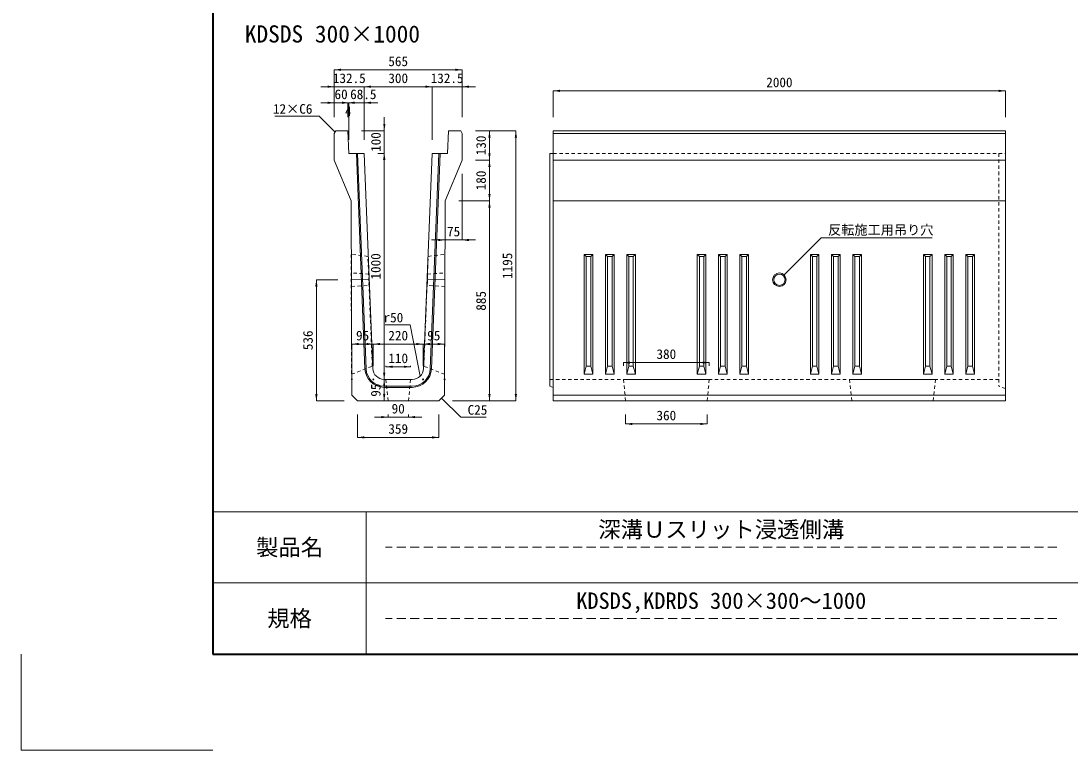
# Model space of a CAD drawing. Units: millimetres at full size; some dimension numbers follow another scale. Extents: x -5540 to 13511, y -4102 to 22994.
# Drawn here: x 4603 to 9246, y 10396 to 13620 of the extents above; entities that cross this region are included whole.
import ezdxf
from ezdxf.enums import TextEntityAlignment as Align

# ---------------------------------------------------------------- set-up
doc = ezdxf.new("R2010")
doc.units = ezdxf.units.MM
doc.header["$LTSCALE"] = 40
doc.linetypes.add('USER1', pattern=[0.675, 0.375, -0.3])
doc.linetypes.add('USER2', pattern=[1.5, 1, -0.5])
for name, color, linetype, lineweight in [('(0-0)', 4, 'Continuous', 5), ('0_2', 7, 'Continuous', 13), ('Defpoints_3', 7, 'Continuous', 13), ('図枠', 7, 'Continuous', 5), ('寸法線', 7, 'Continuous', 13), ('引出線', 4, 'Continuous', 13), ('本体', 2, 'Continuous', 13), ('補助線', 8, 'Continuous', 13), ('開孔(スリット)', 30, 'Continuous', 9), ('開孔部', 30, 'USER1', 9)]:
    doc.layers.add(name, color=color, linetype=linetype, lineweight=lineweight)
doc.styles.add('ＭＳ ゴシック', font='')
doc.styles.get('ＭＳ ゴシック').set_extended_font_data('MS Gothic')

# ---------------------------------------------------------------- blocks, each defined once
blk = doc.blocks.new('filled_arrow')
at = {"color": 0, "linetype": 'Continuous', "lineweight": -2}
blk.add_solid([(7.5, 1.25), (0, 0), (7.5, -1.25)], dxfattribs=at)

msp = doc.modelspace()

# ---------------------------------------------------------------- linework, layer by layer
at = {"layer": '(0-0)'}
for p, q in [((6124.05, 12081.27), (6085.92, 13034.67)), ((6129.05, 12081.47), (6090.92, 13034.67)), ((6412.84, 12081.47), (6450.97, 13034.67)), ((6417.84, 12081.27), (6455.97, 13034.67)), ((6332.91, 12004.67), (6208.99, 12004.67)), ((6208.99, 11999.67), (6332.91, 11999.67))]:
    msp.add_line(p, q, dxfattribs=at)
for centre, radius, start, end in [((6208.99, 12084.67), 85, 182.29053, 270), ((6208.99, 12084.67), 80, 182.29047, 270), ((6332.91, 12084.67), 80, 270, 357.70952), ((6332.91, 12084.67), 85, 270, 357.70946)]:
    msp.add_arc(centre, radius, start, end, dxfattribs=at)
at = {"layer": 'Defpoints_3'}
for p in [(4602.84, 10819.83), (5451.24, 10395.63)]:
    msp.add_line(p, (4602.84, 10395.63), dxfattribs=at)
at = {"layer": '図枠', "lineweight": 40}
for p, q in [((5451.24, 22570.17), (5451.24, 10819.83)), ((5451.24, 10819.83), (13086.84, 10819.83))]:
    msp.add_line(p, q, dxfattribs=at)
at = {"layer": '図枠', "lineweight": 13}
for p, q in [((13086.84, 11449.77), (5451.24, 11449.77)), ((6129.96, 10819.83), (6129.96, 11449.77)), ((11177.94, 11134.8), (5451.24, 11134.8))]:
    msp.add_line(p, q, dxfattribs=at)
at = {"layer": '図枠', "linetype": 'USER2', "lineweight": 9}
for p, q in [((9184.2, 11292.29), (6214.8, 11292.29)), ((9184.2, 10977.32), (6214.8, 10977.32))]:
    msp.add_line(p, q, dxfattribs=at)
at = {"layer": '寸法線'}
for p, q in [((5988.45, 13404.28), (6553.45, 13404.28)), ((5988.45, 13194.67), (5988.45, 13404.28)), ((6553.45, 13194.67), (6553.45, 13404.28)), ((5928.45, 13329.41), (6180.95, 13329.41)), ((5988.45, 13194.67), (5988.45, 13329.41)), ((6120.95, 13329.41), (6420.95, 13329.41)), ((6120.95, 13094.67), (6120.95, 13329.41)), ((6120.95, 13094.67), (6120.95, 13329.41)), ((6360.95, 13329.41), (6613.45, 13329.41)), ((6420.95, 13094.67), (6420.95, 13329.41)), ((6420.95, 13094.67), (6420.95, 13329.41)), ((6553.45, 13194.67), (6553.45, 13329.41)), ((6956.7, 13311.08), (8956.7, 13311.08)), ((6956.7, 13194.67), (6956.7, 13311.08)), ((8956.7, 13194.67), (8956.7, 13311.08)), ((5928.45, 13258.38), (6108.45, 13258.38)), ((5988.45, 13194.67), (5988.45, 13258.38)), ((5992.45, 13258.38), (6180.95, 13258.38)), ((6018.45, 13258.38), (6082.45, 13258.38)), ((6048.45, 13194.67), (6048.45, 13258.38)), ((6048.45, 13194.67), (6048.45, 13258.38)), ((6052.45, 13094.67), (6052.45, 13258.38)), ((6052.45, 13094.67), (6052.45, 13258.38)), ((6120.95, 13094.67), (6120.95, 13258.38)), ((6209.6, 12974.67), (6209.6, 13194.67)), ((6108.45, 13134.67), (6209.6, 13134.67)), ((6613.45, 13134.67), (6674.58, 13134.67)), ((6613.45, 13134.67), (6791.26, 13134.67)), ((6674.58, 13004.67), (6674.58, 13134.67)), ((6791.26, 11939.67), (6791.26, 13134.67)), ((6180.95, 13034.67), (6208.99, 13034.67)), ((6180.95, 13034.67), (6209.6, 13034.67)), ((6208.99, 12034.67), (6208.99, 13034.67)), ((6613.45, 13004.67), (6674.58, 13004.67)), ((6613.45, 13004.67), (6674.58, 13004.67)), ((6674.58, 12824.67), (6674.58, 13004.67)), ((6553.45, 12944.67), (6553.45, 12651.35)), ((6538.45, 12824.67), (6674.58, 12824.67)), ((6538.45, 12824.67), (6674.58, 12824.67)), ((6674.58, 11939.67), (6674.58, 12824.67)), ((6478.45, 12764.67), (6478.45, 12651.35)), ((6418.45, 12651.35), (6613.45, 12651.35)), ((5909.11, 11939.67), (5909.11, 12475.67)), ((6004.55, 12475.67), (5909.11, 12475.67)), ((6065.95, 12191.13), (6160.95, 12191.13)), ((6065.95, 12094.67), (6065.95, 12191.13)), ((6160.95, 12094.67), (6160.95, 12191.13)), ((6160.95, 12191.13), (6380.95, 12191.13)), ((6160.95, 12094.67), (6160.95, 12191.13)), ((6380.95, 12094.67), (6380.95, 12191.13)), ((6380.95, 12191.13), (6475.95, 12191.13)), ((6380.95, 12094.67), (6380.95, 12191.13)), ((6475.95, 12094.66), (6475.95, 12191.13)), ((6215.95, 12090.75), (6215.95, 12094.67)), ((6215.95, 12090.75), (6325.95, 12090.75)), ((6325.95, 12090.75), (6325.95, 12094.67)), ((7266.7, 12109.12), (7646.7, 12109.12)), ((7266.7, 12094.67), (7266.7, 12109.12)), ((7646.7, 12094.67), (7646.7, 12109.12)), ((6208.99, 11939.67), (6208.99, 12034.67)), ((6208.99, 12034.67), (6268.99, 12034.67)), ((6208.99, 12034.67), (6268.99, 12034.67)), ((6031.45, 11939.67), (5909.11, 11939.67)), ((6208.99, 11939.67), (6244.79, 11939.67)), ((6510.45, 11939.67), (6674.58, 11939.67)), ((6510.45, 11939.67), (6791.26, 11939.67)), ((6091.45, 11879.67), (6091.45, 11778.26)), ((6165.95, 11868.01), (6375.95, 11868.01)), ((6225.95, 11879.67), (6225.95, 11868.01)), ((6315.95, 11879.67), (6315.95, 11868.01)), ((6450.45, 11879.67), (6450.45, 11778.26)), ((7276.7, 11879.67), (7276.7, 11837.82)), ((7636.7, 11879.67), (7636.7, 11837.82)), ((7276.7, 11837.82), (7636.7, 11837.82)), ((6091.45, 11778.26), (6450.45, 11778.26))]:
    msp.add_line(p, q, dxfattribs=at)
at = {"layer": '引出線'}
for points in [[(5991.45, 13128.67), (5921.52, 13198.6), (5725, 13198.6)], [(7977.91, 12496.88), (8141.89, 12660.86), (8632.85, 12660.86)], [(6367.55, 12048.62), (6323.28, 12275.75), (6214.01, 12275.75)], [(6463.09, 11952.31), (6547.98, 11867.41), (6659.99, 11867.41)]]:
    msp.add_lwpolyline(points, dxfattribs=at)
at = {"layer": '本体'}
for p, q in [((5988.45, 13122.67), (5994.45, 13134.67)), ((5988.45, 13122.67), (5988.45, 13004.67)), ((5994.45, 13134.67), (6048.45, 13134.67)), ((6048.45, 13134.67), (6052.45, 13034.67)), ((6493.45, 13134.67), (6489.45, 13034.67)), ((6547.45, 13134.67), (6493.45, 13134.67)), ((6553.45, 13122.67), (6547.45, 13134.67)), ((6553.45, 13122.67), (6553.45, 13004.67)), ((6956.7, 13134.67), (6956.7, 11939.67)), ((6956.7, 13134.67), (8956.7, 13134.67)), ((8956.7, 13134.67), (8956.7, 11939.67)), ((5988.45, 13004.67), (6063.45, 12824.67)), ((6052.45, 13034.67), (6120.95, 13034.67)), ((6159.03, 12082.67), (6120.95, 13034.67)), ((6382.87, 12082.67), (6420.95, 13034.67)), ((6489.45, 13034.67), (6420.95, 13034.67)), ((6553.45, 13004.67), (6478.45, 12824.67)), ((6066.17, 11964.95), (6063.45, 12824.67)), ((6475.73, 11964.95), (6478.45, 12824.67)), ((6332.91, 12034.67), (6208.99, 12034.67)), ((6091.45, 11939.67), (6066.17, 11964.95)), ((6091.45, 11939.67), (6450.45, 11939.67)), ((6450.45, 11939.67), (6475.73, 11964.95)), ((6956.7, 11939.67), (8956.7, 11939.67))]:
    msp.add_line(p, q, dxfattribs=at)
at = {"layer": '本体', "lineweight": 9}
for p, q in [((6956.7, 13122.67), (8956.7, 13122.67)), ((6941.7, 13034.67), (6941.7, 12004.67)), ((6941.7, 13034.67), (6956.7, 13034.67)), ((6956.7, 13004.67), (8956.7, 13004.67)), ((6956.7, 12824.67), (8956.71, 12824.67)), ((6941.7, 12004.67), (6956.7, 11999.67)), ((6956.7, 11964.95), (8956.7, 11964.95))]:
    msp.add_line(p, q, dxfattribs=at)
at = {"layer": '本体', "linetype": 'USER1', "lineweight": 9}
for p, q in [((6956.7, 13034.67), (8926.7, 13034.67)), ((8926.7, 13034.67), (8956.7, 13034.67)), ((8926.7, 13034.67), (8926.7, 12004.67)), ((6141.8, 12500.92), (6064.46, 12505.67)), ((6141.8, 12500.92), (6141.96, 12450.92)), ((6400.1, 12500.92), (6399.94, 12450.92)), ((6400.1, 12500.92), (6477.44, 12505.67)), ((6064.65, 12445.67), (6141.96, 12450.92)), ((6477.25, 12445.67), (6399.94, 12450.92)), ((6941.7, 12034.67), (8926.7, 12034.67)), ((8956.7, 11994.67), (8926.7, 12004.67))]:
    msp.add_line(p, q, dxfattribs=at)
at = {"layer": '本体', "lineweight": 9}
for radius in [30, 25]:
    msp.add_circle((7956.65, 12475.67), radius, dxfattribs=at)
at = {"layer": '本体'}
for centre, start, end in [((6208.99, 12084.67), 182.28986, 270), ((6332.91, 12084.67), 270, 357.70932)]:
    msp.add_arc(centre, 50, start, end, dxfattribs=at)
at = {"layer": '補助線'}
for p, q in [((6064.46, 12505.67), (6064.65, 12445.67)), ((6142.3, 12500.92), (6141.8, 12500.92)), ((6399.6, 12500.92), (6400.1, 12500.92)), ((6477.44, 12505.67), (6477.25, 12445.67)), ((6141.87, 12475.92), (6064.55, 12475.67)), ((6144.3, 12450.92), (6141.96, 12450.92)), ((6397.6, 12450.92), (6399.94, 12450.92)), ((6400.02, 12475.92), (6477.34, 12475.67))]:
    msp.add_line(p, q, dxfattribs=at)
for centre in [(6065.95, 12034.67), (6160.95, 12034.67), (6380.95, 12034.67), (6475.95, 12034.66)]:
    msp.add_circle(centre, 2, dxfattribs=at)
at = {"layer": '開孔(スリット)'}
for p, q in [((7093.7, 12587.67), (7131.7, 12587.67)), ((7093.7, 12057.67), (7093.7, 12587.67)), ((7131.7, 12587.67), (7131.7, 12057.67)), ((7187.7, 12587.67), (7225.7, 12587.67)), ((7187.7, 12057.67), (7187.7, 12587.67)), ((7225.7, 12587.67), (7225.7, 12057.67)), ((7281.7, 12587.67), (7319.7, 12587.67)), ((7281.7, 12057.67), (7281.7, 12587.67)), ((7319.7, 12587.67), (7319.7, 12057.67)), ((7593.7, 12587.67), (7631.7, 12587.67)), ((7593.7, 12057.67), (7593.7, 12587.67)), ((7631.7, 12587.67), (7631.7, 12057.67)), ((7687.7, 12587.67), (7725.7, 12587.67)), ((7687.7, 12057.67), (7687.7, 12587.67)), ((7725.7, 12587.67), (7725.7, 12057.67)), ((7781.7, 12587.67), (7819.7, 12587.67)), ((7781.7, 12057.67), (7781.7, 12587.67)), ((7819.7, 12587.67), (7819.7, 12057.67)), ((8093.7, 12587.67), (8131.7, 12587.67)), ((8093.7, 12057.67), (8093.7, 12587.67)), ((8131.7, 12587.67), (8131.7, 12057.67)), ((8187.7, 12587.67), (8225.7, 12587.67)), ((8187.7, 12057.67), (8187.7, 12587.67)), ((8225.7, 12587.67), (8225.7, 12057.67)), ((8281.7, 12587.67), (8319.7, 12587.67)), ((8281.7, 12057.67), (8281.7, 12587.67)), ((8319.7, 12587.67), (8319.7, 12057.67)), ((8593.7, 12587.67), (8631.7, 12587.67)), ((8593.7, 12057.67), (8593.7, 12587.67)), ((8631.7, 12587.67), (8631.7, 12057.67)), ((8687.7, 12587.67), (8725.7, 12587.67)), ((8687.7, 12057.67), (8687.7, 12587.67)), ((8725.7, 12587.67), (8725.7, 12057.67)), ((8781.7, 12587.67), (8819.7, 12587.67)), ((8781.7, 12057.67), (8781.7, 12587.67)), ((8819.7, 12587.67), (8819.7, 12057.67)), ((7102.7, 12578.91), (7122.7, 12578.91)), ((7196.7, 12578.91), (7216.7, 12578.91)), ((7290.7, 12578.91), (7310.7, 12578.91)), ((7602.7, 12578.91), (7622.7, 12578.91)), ((7696.7, 12578.91), (7716.7, 12578.91)), ((7790.7, 12578.91), (7810.7, 12578.91)), ((8102.7, 12578.91), (8122.7, 12578.91)), ((8196.7, 12578.91), (8216.7, 12578.91)), ((8290.7, 12578.91), (8310.7, 12578.91)), ((8602.7, 12578.91), (8622.7, 12578.91)), ((8696.7, 12578.91), (8716.7, 12578.91)), ((8790.7, 12578.91), (8810.7, 12578.91)), ((7093.67, 12057.67), (7102.7, 12092.97)), ((7122.7, 12092.97), (7102.7, 12092.97)), ((7122.7, 12092.97), (7131.7, 12057.67)), ((7187.67, 12057.67), (7196.7, 12092.97)), ((7216.7, 12092.97), (7196.7, 12092.97)), ((7216.7, 12092.97), (7225.7, 12057.67)), ((7281.67, 12057.67), (7290.7, 12092.97)), ((7310.7, 12092.97), (7290.7, 12092.97)), ((7310.7, 12092.97), (7319.7, 12057.67)), ((7593.67, 12057.67), (7602.7, 12092.97)), ((7622.7, 12092.97), (7602.7, 12092.97)), ((7622.7, 12092.97), (7631.7, 12057.67)), ((7687.67, 12057.67), (7696.7, 12092.97)), ((7716.7, 12092.97), (7696.7, 12092.97)), ((7716.7, 12092.97), (7725.7, 12057.67)), ((7781.67, 12057.67), (7790.7, 12092.97)), ((7810.7, 12092.97), (7790.7, 12092.97)), ((7810.7, 12092.97), (7819.7, 12057.67)), ((8093.67, 12057.67), (8102.7, 12092.97)), ((8122.7, 12092.97), (8102.7, 12092.97)), ((8122.7, 12092.97), (8131.7, 12057.67)), ((8187.67, 12057.67), (8196.7, 12092.97)), ((8216.7, 12092.97), (8196.7, 12092.97)), ((8216.7, 12092.97), (8225.7, 12057.67)), ((8281.67, 12057.67), (8290.7, 12092.97)), ((8310.7, 12092.97), (8290.7, 12092.97)), ((8310.7, 12092.97), (8319.7, 12057.67)), ((8593.67, 12057.67), (8602.7, 12092.97)), ((8622.7, 12092.97), (8602.7, 12092.97)), ((8622.7, 12092.97), (8631.7, 12057.67)), ((8687.67, 12057.67), (8696.7, 12092.97)), ((8716.7, 12092.97), (8696.7, 12092.97)), ((8716.7, 12092.97), (8725.7, 12057.67)), ((8781.67, 12057.67), (8790.7, 12092.97)), ((8810.7, 12092.97), (8790.7, 12092.97)), ((8810.7, 12092.97), (8819.7, 12057.67)), ((7131.7, 12057.67), (7093.67, 12057.67)), ((7225.7, 12057.67), (7187.67, 12057.67)), ((7319.7, 12057.67), (7281.67, 12057.67)), ((7631.7, 12057.67), (7593.67, 12057.67)), ((7725.7, 12057.67), (7687.67, 12057.67)), ((7819.7, 12057.67), (7781.67, 12057.67)), ((8131.7, 12057.67), (8093.67, 12057.67)), ((8225.7, 12057.67), (8187.67, 12057.67)), ((8319.7, 12057.67), (8281.67, 12057.67)), ((8631.7, 12057.67), (8593.67, 12057.67)), ((8725.7, 12057.67), (8687.67, 12057.67)), ((8819.7, 12057.67), (8781.67, 12057.67))]:
    msp.add_line(p, q, dxfattribs=at)
at = {"layer": '開孔(スリット)', "linetype": 'USER1'}
for points in [[(6156.31, 12092.96), (6136.77, 12578.9), (6062.88, 12587.67), (6064.57, 12057.67)], [(6384.28, 12092.97), (6403.81, 12578.91), (6477.7, 12587.67), (6476.02, 12057.67)]]:
    msp.add_lwpolyline(points, close=True, dxfattribs=at)
at = {"layer": '開孔(スリット)'}
for points in [[(7093.7, 12587.67), (7102.7, 12578.91), (7102.7, 12092.97)], [(7122.7, 12092.97), (7122.7, 12578.91), (7131.7, 12587.67)], [(7187.7, 12587.67), (7196.7, 12578.91), (7196.7, 12092.97)], [(7216.7, 12092.97), (7216.7, 12578.91), (7225.7, 12587.67)], [(7281.7, 12587.67), (7290.7, 12578.91), (7290.7, 12092.97)], [(7310.7, 12092.97), (7310.7, 12578.91), (7319.7, 12587.67)], [(7593.7, 12587.67), (7602.7, 12578.91), (7602.7, 12092.97)], [(7622.7, 12092.97), (7622.7, 12578.91), (7631.7, 12587.67)], [(7687.7, 12587.67), (7696.7, 12578.91), (7696.7, 12092.97)], [(7716.7, 12092.97), (7716.7, 12578.91), (7725.7, 12587.67)], [(7781.7, 12587.67), (7790.7, 12578.91), (7790.7, 12092.97)], [(7810.7, 12092.97), (7810.7, 12578.91), (7819.7, 12587.67)], [(8093.7, 12587.67), (8102.7, 12578.91), (8102.7, 12092.97)], [(8122.7, 12092.97), (8122.7, 12578.91), (8131.7, 12587.67)], [(8187.7, 12587.67), (8196.7, 12578.91), (8196.7, 12092.97)], [(8216.7, 12092.97), (8216.7, 12578.91), (8225.7, 12587.67)], [(8281.7, 12587.67), (8290.7, 12578.91), (8290.7, 12092.97)], [(8310.7, 12092.97), (8310.7, 12578.91), (8319.7, 12587.67)], [(8593.7, 12587.67), (8602.7, 12578.91), (8602.7, 12092.97)], [(8622.7, 12092.97), (8622.7, 12578.91), (8631.7, 12587.67)], [(8687.7, 12587.67), (8696.7, 12578.91), (8696.7, 12092.97)], [(8716.7, 12092.97), (8716.7, 12578.91), (8725.7, 12587.67)], [(8781.7, 12587.67), (8790.7, 12578.91), (8790.7, 12092.97)], [(8810.7, 12092.97), (8810.7, 12578.91), (8819.7, 12587.67)]]:
    msp.add_lwpolyline(points, dxfattribs=at)
at = {"layer": '開孔部'}
for points in [[(6315.95, 11939.67), (6325.95, 12034.67), (6215.95, 12034.67), (6225.95, 11939.67)], [(7646.7, 12034.67), (7266.7, 12034.67), (7276.7, 11939.67), (7636.7, 11939.67)], [(8646.7, 12034.67), (8266.7, 12034.67), (8276.7, 11939.67), (8636.7, 11939.67)]]:
    msp.add_lwpolyline(points, close=True, dxfattribs=at)

# ---------------------------------------------------------------- block references
at = {"layer": '寸法線', "xscale": 4, "yscale": 4}
for p in [(5988.45, 13404.28), (6120.95, 13329.41), (6120.95, 13329.41), (6553.45, 13329.41), (6956.7, 13311.08), (6048.45, 13258.38), (6120.95, 13258.38), (6553.45, 12651.35), (6065.95, 12191.13), (6160.95, 12191.13), (6380.95, 12191.13), (6215.95, 12090.75), (7266.7, 12109.12), (6315.95, 11868.01), (7276.7, 11837.82), (6091.45, 11778.26)]:
    msp.add_blockref('filled_arrow', p, dxfattribs=at)
for p, rotation in [((6553.45, 13404.28), 180), ((5988.45, 13329.41), 180), ((6420.95, 13329.41), 180), ((6420.95, 13329.41), 180), ((8956.7, 13311.08), 180), ((5988.45, 13258.38), 180), ((6052.45, 13258.38), 180), ((6209.6, 13134.67), 90), ((6674.58, 13134.67), 270), ((6791.26, 13134.67), 270), ((6208.99, 13034.67), 270), ((6209.6, 13034.67), 270), ((6674.58, 13004.67), 90), ((6674.58, 13004.67), 270), ((6674.58, 12824.67), 90), ((6674.58, 12824.67), 270), ((6478.45, 12651.35), 180), ((5909.11, 12475.67), 270), ((6160.95, 12191.13), 180), ((6380.95, 12191.13), 180), ((6475.95, 12191.13), 180), ((6325.95, 12090.75), 180), ((7646.7, 12109.12), 180), ((6208.99, 12034.67), 90), ((6208.99, 12034.67), 270), ((5909.11, 11939.67), 90), ((6208.99, 11939.67), 90), ((6674.58, 11939.67), 90), ((6791.26, 11939.67), 90), ((6225.95, 11868.01), 180), ((7636.7, 11837.82), 180), ((6450.45, 11778.26), 180)]:
    msp.add_blockref('filled_arrow', p, dxfattribs=dict(at, rotation=rotation))
at = {"layer": '引出線', "xscale": 0.133, "yscale": 0.133}
for p, rotation in [((5991.45, 13128.67), 135), ((7977.91, 12496.88), 45), ((6367.55, 12048.62), 101), ((6463.09, 11952.31), 315)]:
    msp.add_blockref('filled_arrow', p, dxfattribs=dict(at, rotation=rotation))

# ---------------------------------------------------------------- texts
at = {"layer": '0_2', "style": 'ＭＳ ゴシック'}
msp.add_text('KDSDS 300×1000', height=75.95, dxfattribs=at).set_placement((5592.42, 13501.92), align=Align.BOTTOM_LEFT)
at = {"layer": '図枠', "style": 'ＭＳ ゴシック'}
for s, p in [('深溝Ｕスリット浸透側溝', (7699.5, 11371.03)), ('製品名', (5790.6, 11292.29)), ('KDSDS,KDRDS 300×300～1000', (7699.5, 11056.06)), ('規格', (5790.6, 10977.32))]:
    msp.add_text(s, height=72.49, dxfattribs=at).set_placement(p, align=Align.MIDDLE_CENTER)
at = {"layer": '寸法線', "style": 'ＭＳ ゴシック'}
for s, p in [('565', (6270.95, 13441.78)), ('132.5', (6054.7, 13366.91)), ('300', (6270.95, 13366.91)), ('132.5', (6487.2, 13366.91)), ('2000', (7956.7, 13348.58)), ('60', (6018.45, 13295.88)), ('68.5', (6116.61, 13295.88)), ('4', (6050.45, 13220.88)), ('75', (6515.95, 12688.85)), ('95', (6113.45, 12228.63)), ('220', (6270.95, 12228.63)), ('95', (6428.45, 12228.63)), ('380', (7456.7, 12146.62)), ('110', (6270.95, 12128.25)), ('90', (6270.95, 11905.51)), ('360', (7456.7, 11875.32)), ('359', (6270.95, 11815.76))]:
    msp.add_text(s, height=42.72, dxfattribs=at).set_placement(p, align=Align.MIDDLE_CENTER)
for s, p in [('100', (6172.1, 13084.67)), ('130', (6637.08, 13069.67)), ('180', (6637.08, 12914.67)), ('1000', (6171.49, 12534.67)), ('1195', (6753.76, 12537.17)), ('885', (6637.08, 12382.17)), ('536', (5871.61, 12207.67)), ('95', (6171.49, 11987.17))]:
    msp.add_text(s, height=42.72, rotation=90, dxfattribs=at).set_placement(p, align=Align.MIDDLE_CENTER)
at = {"layer": '引出線', "style": 'ＭＳ ゴシック'}
for s, p in [('12×C6', (5891.52, 13252.6)), ('r50', (6293.28, 12329.75))]:
    msp.add_text(s, height=42.72, dxfattribs=at).set_placement(p, align=Align.TOP_RIGHT)
for s, p in [('反転施工用吊り穴', (8171.89, 12717.6)), ('C25', (6577.98, 11921.41))]:
    msp.add_text(s, height=42.72, dxfattribs=at).set_placement(p, align=Align.TOP_LEFT)

doc.saveas('drawing.dxf')
